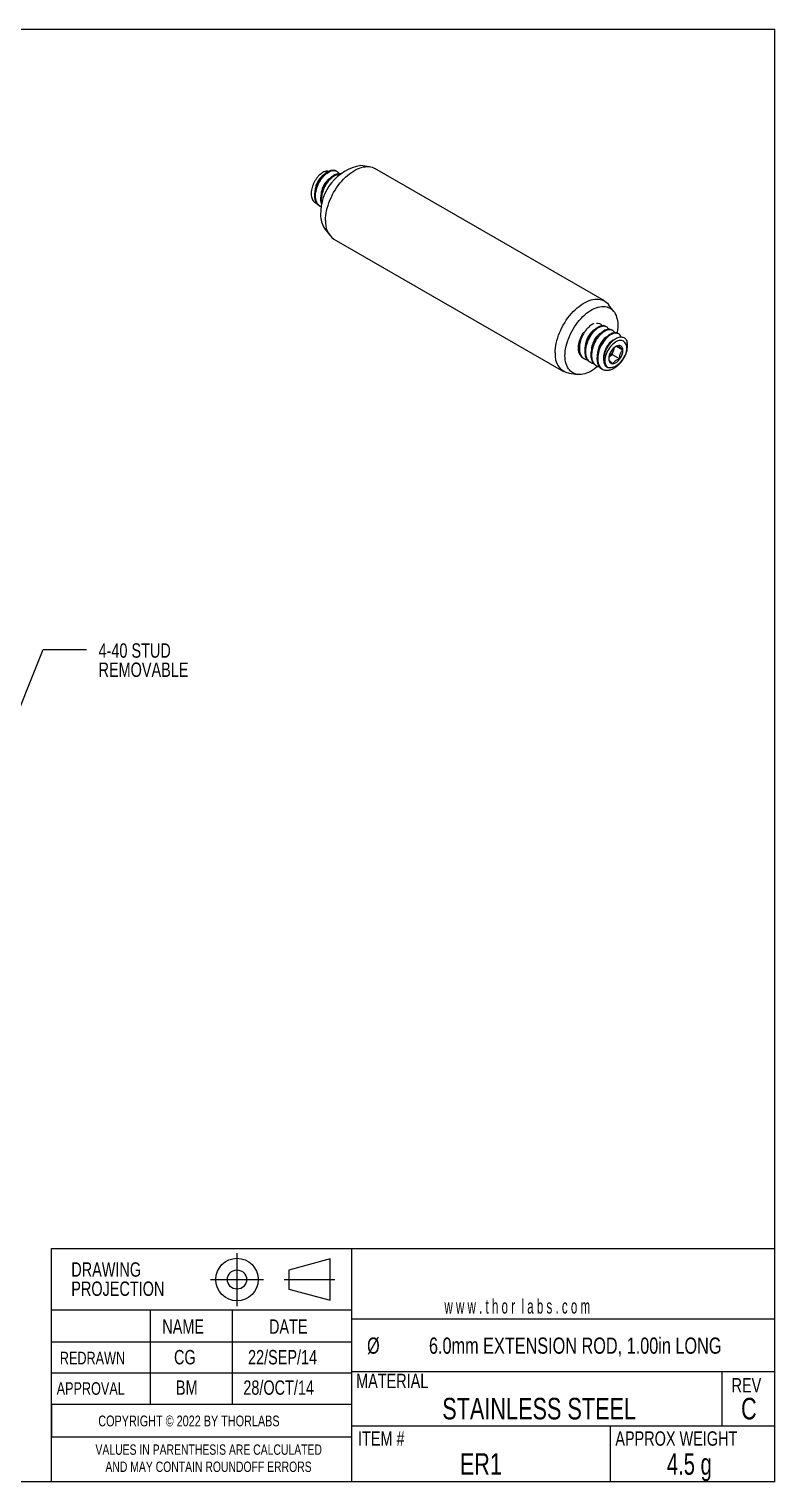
# Model space of a CAD drawing. Extents: x 0.1 to 10.9, y 0 to 8.5.
# Drawn here: x 6.63 to 10.94, y 0.04 to 8.45 of the extents above; entities that cross this region are included whole.
import ezdxf

# ---------------------------------------------------------------- set-up
doc = ezdxf.new("R2010")
doc.units = 0
doc.header["$PDSIZE"] = -1
doc.linetypes.add('SLD-CENTER', pattern=[0.75, 0.6, -0.05, 0.05, -0.05])
doc.linetypes.add('SLD-SOLID', pattern=[0])
doc.layers.get('0').update_dxf_attribs({"linetype": 'CONTINUOUS'})
doc.styles.add('SLDTEXTSTYLE0', font='TXT', dxfattribs={"width": 0.75})
doc.styles.add('SLDTEXTSTYLE1', font='TXT', dxfattribs={"width": 0.6})
doc.styles.add('SLDTEXTSTYLE2', font='TXT', dxfattribs={"width": 0.7})
doc.dimstyles.new('SLDDIMSTYLE3', dxfattribs={"dimtxt": 0.18, "dimasz": 0.125, "dimexe": 0, "dimexo": 0.0625, "dimgap": 0, "dimtad": 0, "dimtih": 1, "dimtoh": 1, "dimdec": 0, "dimrnd": 1e-09, "dimzin": 0, "dimtxsty": 'STANDARD', "dimsah": 1, "dimcen": 0.09, "dimazin": 3, "dimtfac": 0.125, "dimtdec": 0, "dimtofl": 0, "dimtmove": 0, "dimatfit": 3, "dimtolj": 1, "dimtzin": 0})

# ---------------------------------------------------------------- blocks, each defined once
blk = doc.blocks.new('THIRD_ANGLE_PROJECTION_BLO')
at = {"color": 7, "linetype": 'SLD-CENTER'}
for p, q in [((3.995, 0.938), (3.995, 0.554)), ((3.803, 0.746), (4.187, 0.746)), ((4.336, 0.746), (4.703, 0.746))]:
    blk.add_line(p, q, dxfattribs=at)
at = {"color": 7, "linetype": 'SLD-SOLID'}
for p, q in [((4.67, 0.896), (4.37, 0.815)), ((4.67, 0.596), (4.67, 0.896)), ((4.37, 0.815), (4.37, 0.676)), ((4.37, 0.676), (4.67, 0.596))]:
    blk.add_line(p, q, dxfattribs=at)
for radius in [0.154, 0.0696]:
    blk.add_circle((3.995, 0.746), radius, dxfattribs=at)
at = {"color": 7, "linetype": 'CONTINUOUS'}
blk.add_point((3.995, 0.746), dxfattribs=at)

msp = doc.modelspace()

# ---------------------------------------------------------------- linework, layer by layer
at = {"color": 7, "linetype": 'SLD-SOLID'}
for p, q in [((0.0622, 8.4506), (10.9445, 8.4506)), ((10.9445, 0.0356), (10.9445, 8.4506)), ((8.5971, 7.6534), (8.5473, 7.6597)), ((8.4077, 7.6272), (8.4033, 7.6298)), ((9.9576, 6.8757), (8.6283, 7.6431)), ((8.309, 7.4256), (8.3134, 7.423)), ((8.3374, 7.2961), (8.3678, 7.2561)), ((8.3923, 7.2343), (9.7216, 6.4669)), ((10.0125, 6.8139), (9.9821, 6.8539)), ((9.97, 6.7253), (9.9656, 6.7279)), ((10.0054, 6.7049), (10.0009, 6.7075)), ((10.0407, 6.6845), (10.0363, 6.6871)), ((9.9837, 6.5527), (10.0027, 6.5656)), ((10.0027, 6.5656), (10.0113, 6.5919)), ((10.0027, 6.5656), (10.0469, 6.5401)), ((10.0113, 6.5919), (10.0164, 6.6075)), ((10.0279, 6.6137), (10.0641, 6.5928)), ((9.8359, 6.5441), (9.8403, 6.5416)), ((9.8713, 6.5237), (9.8757, 6.5211)), ((9.9066, 6.5033), (9.911, 6.5007)), ((9.942, 6.4829), (9.9464, 6.4803)), ((9.9829, 6.5435), (9.9828, 6.5375)), ((9.7528, 6.4566), (9.8026, 6.4503)), ((10.9445, 1.3874), (10.9445, 1.9698)), ((6.7572, 0.2977), (6.7572, 1.3874)), ((6.7572, 1.3874), (8.4938, 1.3874)), ((8.4938, 1.3874), (8.4938, 0.0356)), ((8.4938, 1.3874), (10.9445, 1.3874)), ((6.7572, 0.4841), (6.7572, 1.0302)), ((6.7572, 0.0356), (6.7572, 1.0302)), ((8.4938, 1.0302), (6.7572, 1.0302)), ((7.3281, 1.0302), (7.3281, 0.4841)), ((7.8037, 1.0302), (7.8037, 0.4841)), ((8.4938, 0.98), (10.9445, 0.98)), ((8.4938, 0.846), (6.7572, 0.846)), ((8.4938, 0.6756), (10.9445, 0.6756)), ((10.6365, 0.6756), (10.6365, 0.3599)), ((8.4938, 0.6662), (6.7572, 0.6662)), ((8.4938, 0.4841), (6.7572, 0.4841)), ((6.7572, 0.4841), (6.7572, 0.2977)), ((8.4938, 0.3599), (10.9445, 0.3599)), ((9.9901, 0.3599), (9.9901, 0.0356)), ((6.7572, 0.2977), (8.4938, 0.2977)), ((10.9445, 0.0356), (0.0622, 0.0356))]:
    msp.add_line(p, q, dxfattribs=at)
at = {"color": 7, "linetype": 'SLD-SOLID', "flags": 128}
for points in [[(8.3434, 7.3424), (8.3438, 7.3561), (8.345, 7.3701), (8.347, 7.3845), (8.3498, 7.3992), (8.3534, 7.4141), (8.3578, 7.4291), (8.3629, 7.4441), (8.3687, 7.4591), (8.3753, 7.474), (8.3824, 7.4888), (8.3902, 7.5033), (8.3986, 7.5175), (8.4075, 7.5313), (8.4169, 7.5446), (8.4268, 7.5574), (8.4371, 7.5697), (8.4477, 7.5813), (8.4587, 7.5922), (8.4699, 7.6024), (8.4813, 7.6118), (8.4928, 7.6203), (8.5044, 7.6279), (8.5161, 7.6347), (8.5277, 7.6404), (8.5392, 7.6452), (8.5506, 7.649), (8.5618, 7.6518), (8.5728, 7.6535), (8.5834, 7.6541), (8.5937, 7.6538), (8.6036, 7.6523), (8.613, 7.6499), (8.6219, 7.6464), (8.6283, 7.6431)], [(9.6727, 6.575), (9.6732, 6.5886), (9.6744, 6.6027), (9.6764, 6.6171), (9.6792, 6.6318), (9.6828, 6.6467), (9.6872, 6.6617), (9.6923, 6.6767), (9.6981, 6.6917), (9.7046, 6.7066), (9.7118, 6.7214), (9.7196, 6.7359), (9.728, 6.75), (9.7369, 6.7638), (9.7463, 6.7772), (9.7562, 6.79), (9.7665, 6.8023), (9.7771, 6.8139), (9.7881, 6.8248), (9.7992, 6.835), (9.8106, 6.8443), (9.8222, 6.8529), (9.8338, 6.8605), (9.8454, 6.8672), (9.8571, 6.873), (9.8686, 6.8778), (9.88, 6.8816), (9.8912, 6.8843), (9.9021, 6.886), (9.9128, 6.8867), (9.9231, 6.8863), (9.9329, 6.8849), (9.9424, 6.8825), (9.9513, 6.879), (9.9597, 6.8744), (9.9675, 6.869), (9.9746, 6.8625), (9.9811, 6.8551), (9.9821, 6.8539)], [(9.7293, 6.5586), (9.7297, 6.5717), (9.7309, 6.5852), (9.733, 6.5991), (9.7358, 6.6132), (9.7394, 6.6274), (9.7438, 6.6418), (9.7489, 6.6562), (9.7547, 6.6706), (9.7612, 6.6848), (9.7683, 6.6988), (9.776, 6.7126), (9.7843, 6.726), (9.7932, 6.7389), (9.8025, 6.7514), (9.8122, 6.7633), (9.8223, 6.7746), (9.8327, 6.7853), (9.8434, 6.7951), (9.8543, 6.8042), (9.8653, 6.8125), (9.8765, 6.8198), (9.8876, 6.8263), (9.8988, 6.8318), (9.9098, 6.8363), (9.9207, 6.8397), (9.9314, 6.8422), (9.9418, 6.8436), (9.9519, 6.844), (9.9616, 6.8433), (9.9709, 6.8415), (9.9797, 6.8388), (9.9881, 6.835), (9.9958, 6.8302), (10.0029, 6.8244), (10.0094, 6.8176), (10.0152, 6.81), (10.0203, 6.8015), (10.0247, 6.7922), (10.0283, 6.782), (10.0311, 6.7712), (10.0332, 6.7597), (10.0344, 6.7476), (10.0348, 6.735), (10.0344, 6.7219), (10.0332, 6.7083), (10.0311, 6.6945), (10.0302, 6.6895)], [(9.9827, 6.7114), (9.9816, 6.7137), (9.9777, 6.7191), (9.9754, 6.7214), (9.973, 6.7234), (9.9704, 6.7251), (9.9676, 6.7266), (9.9652, 6.7276), (9.9624, 6.7284), (9.9591, 6.7291), (9.9552, 6.7296), (9.9531, 6.7296), (9.9508, 6.7295), (9.9485, 6.7294), (9.9462, 6.7291), (9.9439, 6.7286), (9.9415, 6.7281), (9.9373, 6.7268), (9.9307, 6.7242), (9.9265, 6.7222), (9.9217, 6.7194), (9.9163, 6.7159), (9.9104, 6.7114), (9.9009, 6.703), (9.8929, 6.6945), (9.8905, 6.6917), (9.8883, 6.689), (9.8862, 6.6864), (9.8843, 6.6839), (9.8825, 6.6815), (9.8809, 6.6792), (9.8727, 6.6665), (9.8665, 6.6552), (9.8646, 6.6511), (9.8628, 6.6474), (9.8614, 6.6439), (9.8601, 6.6408), (9.859, 6.6381), (9.8551, 6.6267), (9.8519, 6.6152), (9.8507, 6.6095), (9.8497, 6.6038), (9.8489, 6.5982), (9.8483, 6.5927), (9.8481, 6.5898), (9.848, 6.5867), (9.8479, 6.5834), (9.8479, 6.5798), (9.848, 6.576), (9.8483, 6.5721), (9.8492, 6.5641), (9.8503, 6.5586), (9.8512, 6.5553), (9.8514, 6.5544), (9.8515, 6.5542), (9.8515, 6.5541), (9.8515, 6.5541), (9.8515, 6.5541), (9.8515, 6.5541), (9.8515, 6.5541), (9.8515, 6.5541), (9.8515, 6.5541), (9.8534, 6.5484), (9.8566, 6.5414), (9.8597, 6.5363), (9.8637, 6.5311), (9.8688, 6.526), (9.8763, 6.5208), (9.8837, 6.5175), (9.8873, 6.5164), (9.8907, 6.5157), (9.8933, 6.5153)], [(10.0551, 6.6672), (10.0525, 6.6725), (10.0487, 6.6779), (10.044, 6.6823), (10.0387, 6.6856), (10.0351, 6.687), (10.0314, 6.688), (10.0267, 6.6887), (10.0219, 6.6887), (10.0174, 6.6883), (10.0126, 6.6874), (10.0096, 6.6865), (10.0061, 6.6853), (10.0015, 6.6835), (9.9974, 6.6814), (9.9926, 6.6787), (9.9873, 6.6752), (9.9814, 6.6709), (9.972, 6.6625), (9.964, 6.6541), (9.9576, 6.6464), (9.952, 6.639), (9.9458, 6.6296), (9.9407, 6.6209), (9.9375, 6.6148), (9.9334, 6.6063), (9.93, 6.5979), (9.926, 6.5865), (9.9228, 6.575), (9.9205, 6.5637), (9.9194, 6.5552), (9.9187, 6.5464), (9.9187, 6.5357), (9.9189, 6.5317), (9.9193, 6.5275), (9.9199, 6.5233), (9.9206, 6.5199), (9.9211, 6.5175), (9.9217, 6.515), (9.9243, 6.5072), (9.9282, 6.4991), (9.9316, 6.4937), (9.9362, 6.4883), (9.9413, 6.4838), (9.9484, 6.4793), (9.9544, 6.4767), (9.9581, 6.4756), (9.9633, 6.4745), (9.97, 6.474), (9.9766, 6.4743), (9.9834, 6.4752), (9.9856, 6.4757), (9.9879, 6.4762), (9.9891, 6.4766), (9.99, 6.4768), (9.9925, 6.4775), (9.9958, 6.4786), (10.0015, 6.4809), (10.0088, 6.4844), (10.0177, 6.4895), (10.0264, 6.4956), (10.033, 6.5009), (10.0391, 6.5062), (10.0471, 6.5143), (10.0539, 6.522), (10.06, 6.5297), (10.0663, 6.5387), (10.0728, 6.5491), (10.0791, 6.5609), (10.0791, 6.5609)], [(10.0851, 6.5836), (10.0864, 6.5926), (10.0868, 6.6013), (10.0864, 6.6095), (10.0852, 6.6172), (10.0832, 6.6241), (10.0803, 6.6302), (10.0767, 6.6355), (10.0724, 6.6398), (10.0675, 6.6432), (10.0619, 6.6455), (10.0559, 6.6467), (10.0494, 6.6469), (10.0426, 6.6459), (10.0355, 6.6439), (10.0282, 6.6409), (10.0209, 6.6368), (10.0136, 6.6318), (10.0065, 6.6258), (9.9996, 6.6191), (9.993, 6.6117), (9.9868, 6.6036), (9.9811, 6.595), (9.9759, 6.5861), (9.9714, 6.5768), (9.9676, 6.5674), (9.9645, 6.558), (9.9622, 6.5486), (9.9608, 6.5395), (9.9601, 6.5307), (9.9603, 6.5224), (9.9614, 6.5147), (9.9633, 6.5076), (9.9659, 6.5013), (9.9694, 6.4958), (9.9736, 6.4913)], [(9.919, 6.497), (9.9098, 6.4894), (9.8988, 6.4811), (9.8876, 6.4738), (9.8765, 6.4673), (9.8653, 6.4618), (9.8543, 6.4573), (9.8434, 6.4539), (9.8327, 6.4514), (9.8223, 6.45), (9.8122, 6.4496), (9.8025, 6.4503), (9.7932, 6.4521), (9.7843, 6.4548), (9.776, 6.4586), (9.7683, 6.4634), (9.7612, 6.4692), (9.7547, 6.4759), (9.7489, 6.4836), (9.7438, 6.4921), (9.7394, 6.5014), (9.7358, 6.5115), (9.733, 6.5224), (9.7309, 6.5339), (9.7297, 6.546), (9.7293, 6.5586)]]:
    msp.add_lwpolyline(points, dxfattribs=at)
at = {"color": 7, "linetype": 'SLD-SOLID'}
for centre, radius, start, end in [((8.5955, 7.3833), 0.2805, 99.88764, 181.69879), ((8.4437, 7.3688), 0.1287, 177.21784, 214.37323), ((8.4602, 7.3301), 0.1174, 174.01368, 234.67414), ((9.9168, 6.7071), 0.0393, 39.93875, 98.14681), ((9.9589, 6.5973), 0.154, 153.22683, 178.15368), ((9.7772, 6.5594), 0.1056, 171.51695, 256.61647), ((9.8661, 6.5986), 0.0613, 176.50889, 221.70057), ((10.0668, 6.5392), 0.0841, 142.6404, 181.14119), ((9.9349, 6.6164), 0.0803, 307.427, 342.22982), ((10.0507, 6.5594), 0.0593, 99.7068, 148.65115), ((9.9488, 6.6128), 0.0659, 341.51473, 353.91045), ((10.0406, 6.5943), 0.0235, 356.27756, 89.86836), ((9.9801, 6.5911), 0.0841, 322.6404, 1.14119), ((9.9608, 6.6158), 0.1305, 335.09417, 8.93874), ((10.0063, 6.536), 0.0235, 176.27756, 269.86836), ((9.9962, 6.571), 0.0593, 279.7068, 328.65115)]:
    msp.add_arc(centre, radius, start, end, dxfattribs=at)
for points, knots in [([(8.3597, 7.6264), (8.3579, 7.6268), (8.3532, 7.6279), (8.3444, 7.6268), (8.3338, 7.6232), (8.3228, 7.6171), (8.3118, 7.6087), (8.3012, 7.5983), (8.2912, 7.586), (8.282, 7.5721), (8.274, 7.5567), (8.2676, 7.5407), (8.263, 7.5244), (8.2604, 7.5085), (8.2598, 7.4931), (8.2615, 7.4788), (8.2653, 7.466), (8.2714, 7.4552), (8.2795, 7.4469), (8.2869, 7.442), (8.292, 7.4407), (8.2933, 7.4404)], [0, 0, 0, 0, 0.033352, 0.084539, 0.136235, 0.189604, 0.241331, 0.294557, 0.347559, 0.40218, 0.457376, 0.514358, 0.569581, 0.626404, 0.682741, 0.740782, 0.79948, 0.860077, 0.918795, 0.979216, 1, 1, 1, 1]), ([(8.309, 7.4256), (8.3089, 7.4257), (8.3074, 7.4264), (8.3048, 7.4283), (8.3009, 7.4313), (8.2973, 7.4351), (8.2939, 7.4393), (8.291, 7.4439), (8.2889, 7.4481), (8.2872, 7.4521), (8.2857, 7.4561), (8.2843, 7.4607), (8.2831, 7.466), (8.2821, 7.4718), (8.2814, 7.4785), (8.281, 7.4876), (8.2816, 7.4984), (8.2832, 7.5102), (8.2854, 7.5205), (8.2881, 7.5305), (8.2915, 7.5403), (8.2951, 7.5491), (8.2988, 7.5571), (8.3026, 7.5647), (8.3076, 7.5735), (8.3135, 7.5828), (8.3205, 7.5922), (8.3272, 7.6002), (8.3337, 7.607), (8.3404, 7.6132), (8.3462, 7.6179), (8.3511, 7.6213), (8.3544, 7.6234), (8.3576, 7.6253), (8.3604, 7.6268), (8.3628, 7.628), (8.3666, 7.6297), (8.3723, 7.6319), (8.3791, 7.6335), (8.3855, 7.6341), (8.3913, 7.6339), (8.3972, 7.6326), (8.4013, 7.6312), (8.4032, 7.6298), (8.4033, 7.6298)], [0, 0, 0, 0, 0.001278, 0.021938, 0.042788, 0.067182, 0.090826, 0.112673, 0.134519, 0.148399, 0.164118, 0.184361, 0.202513, 0.22321, 0.246451, 0.271774, 0.313567, 0.349712, 0.380206, 0.407513, 0.440254, 0.469015, 0.488532, 0.515197, 0.541086, 0.575633, 0.610181, 0.644732, 0.670872, 0.698413, 0.733565, 0.746981, 0.761244, 0.776353, 0.78859, 0.797565, 0.807038, 0.838427, 0.874284, 0.90068, 0.931177, 0.961017, 0.998621, 1, 1, 1, 1]), ([(8.2841, 7.5142), (8.2843, 7.5173), (8.2848, 7.5239), (8.2868, 7.5342), (8.2898, 7.5449), (8.2937, 7.5554), (8.2985, 7.5658), (8.3042, 7.5758), (8.3105, 7.5852), (8.3173, 7.5936), (8.3244, 7.6008), (8.3311, 7.6064), (8.3353, 7.609), (8.3371, 7.6101)], [0, 0, 0, 0, 0.0833652, 0.1775321, 0.2692421, 0.3603579, 0.4540623, 0.5495561, 0.645896, 0.7420864, 0.837141, 0.9301429, 1, 1, 1, 1]), ([(8.32, 7.4203), (8.3187, 7.4207), (8.3134, 7.4222), (8.3054, 7.4283), (8.2966, 7.4384), (8.2902, 7.4517), (8.2862, 7.4678), (8.2851, 7.4861), (8.2869, 7.5056), (8.2915, 7.5254), (8.2962, 7.5385), (8.3013, 7.5507), (8.3069, 7.5624), (8.3167, 7.5788), (8.3279, 7.5937), (8.3399, 7.6066), (8.3522, 7.6169), (8.3647, 7.6245), (8.3772, 7.6298), (8.3897, 7.632), (8.4014, 7.6307), (8.411, 7.6256), (8.4174, 7.6197), (8.4196, 7.6147), (8.4201, 7.6135)], [0, 0, 0, 0, 0.014785, 0.065009, 0.116898, 0.16883, 0.222452, 0.27684, 0.330988, 0.384022, 0.435346, 0.436194, 0.483688, 0.532288, 0.58129, 0.629955, 0.677572, 0.723804, 0.771061, 0.824402, 0.878283, 0.931721, 0.983782, 1, 1, 1, 1]), ([(8.3223, 7.4323), (8.3215, 7.4346), (8.3199, 7.4388), (8.3182, 7.4466), (8.3169, 7.4553), (8.3164, 7.4656), (8.3168, 7.4753), (8.3177, 7.4836), (8.3188, 7.4906), (8.3203, 7.498), (8.3222, 7.5057), (8.3246, 7.5134), (8.3272, 7.5207), (8.3297, 7.5268), (8.3321, 7.5324), (8.3353, 7.5391), (8.3404, 7.5488), (8.347, 7.5596), (8.3539, 7.5693), (8.36, 7.5768), (8.3664, 7.5839), (8.3728, 7.5902), (8.3789, 7.5953), (8.3841, 7.5993), (8.3889, 7.6025), (8.3937, 7.6053), (8.3983, 7.6077), (8.4033, 7.6098), (8.4082, 7.6115), (8.4128, 7.6127), (8.4166, 7.6133), (8.4201, 7.6136), (8.4236, 7.6136), (8.4269, 7.6133), (8.4293, 7.613), (8.4304, 7.6126), (8.4306, 7.6126)], [0, 0, 0, 0, 0.0349468, 0.0657588, 0.1077487, 0.1508665, 0.1939857, 0.2227404, 0.2475388, 0.2745174, 0.3061708, 0.3345782, 0.3618207, 0.3890611, 0.4052758, 0.4264907, 0.4681161, 0.5215027, 0.5621134, 0.5982464, 0.6307113, 0.6725189, 0.7060751, 0.7297062, 0.7569901, 0.7842708, 0.8060346, 0.8322645, 0.8662822, 0.8891919, 0.9107414, 0.9322918, 0.9538429, 0.9753948, 0.9969475, 1, 1, 1, 1]), ([(8.3196, 7.4943), (8.3197, 7.4969), (8.3201, 7.503), (8.3219, 7.5129), (8.3248, 7.5236), (8.3287, 7.5341), (8.3334, 7.5444), (8.339, 7.5545), (8.3452, 7.5639), (8.352, 7.5725), (8.3591, 7.5798), (8.366, 7.5857), (8.3705, 7.5885), (8.3725, 7.5897)], [0, 0, 0, 0, 0.070256, 0.165079, 0.257505, 0.348899, 0.442875, 0.538728, 0.63552, 0.732251, 0.827927, 0.921618, 1, 1, 1, 1]), ([(8.3242, 7.439), (8.3234, 7.4418), (8.3212, 7.45), (8.3206, 7.4657), (8.3223, 7.4852), (8.3268, 7.505), (8.3316, 7.5181), (8.3367, 7.5303), (8.3422, 7.542), (8.3521, 7.5584), (8.3632, 7.5733), (8.3753, 7.5862), (8.3876, 7.5965), (8.4, 7.6042), (8.4125, 7.6092), (8.4222, 7.6115), (8.4271, 7.6108), (8.4282, 7.6106)], [0, 0, 0, 0, 0.044401, 0.128547, 0.212319, 0.29437, 0.373774, 0.375087, 0.448566, 0.523756, 0.599569, 0.674859, 0.748529, 0.820056, 0.893167, 0.975693, 1, 1, 1, 1]), ([(9.895, 6.7445), (9.8945, 6.7443), (9.8929, 6.7435), (9.89, 6.742), (9.8864, 6.7399), (9.8803, 6.736), (9.8723, 6.7298), (9.8642, 6.7221), (9.8586, 6.7161), (9.855, 6.712), (9.8523, 6.7086), (9.85, 6.7057), (9.8477, 6.7026), (9.845, 6.699), (9.8421, 6.6947), (9.8382, 6.6885), (9.8333, 6.68), (9.828, 6.6693), (9.8233, 6.6581), (9.8202, 6.6489), (9.8182, 6.642), (9.817, 6.6375), (9.816, 6.6329), (9.815, 6.6283), (9.8141, 6.6226), (9.8131, 6.6152), (9.8126, 6.6082), (9.8125, 6.6026), (9.8125, 6.5989), (9.8127, 6.595), (9.813, 6.5911), (9.8135, 6.587), (9.8143, 6.5818), (9.8158, 6.5753), (9.8179, 6.5689), (9.8203, 6.5637), (9.8224, 6.5596), (9.825, 6.5556), (9.8292, 6.5503), (9.8349, 6.5448), (9.8411, 6.541), (9.8454, 6.539), (9.8479, 6.5381), (9.8502, 6.5373), (9.8523, 6.5367), (9.8546, 6.5362), (9.8565, 6.5359), (9.8577, 6.5357), (9.8579, 6.5357)], [0, 0, 0, 0, 0.00748, 0.02454, 0.042312, 0.060795, 0.115499, 0.159652, 0.183227, 0.202105, 0.216284, 0.227046, 0.239876, 0.254774, 0.271739, 0.290771, 0.326846, 0.36617, 0.40517, 0.444173, 0.459782, 0.475391, 0.491001, 0.506611, 0.522221, 0.550008, 0.584489, 0.597475, 0.611206, 0.625682, 0.640902, 0.656866, 0.673575, 0.704291, 0.740111, 0.759942, 0.78105, 0.803436, 0.827098, 0.878309, 0.92123, 0.936081, 0.949603, 0.961795, 0.972659, 0.982194, 0.997036, 1, 1, 1, 1]), ([(9.9655, 6.7278), (9.9626, 6.7292), (9.9564, 6.7321), (9.945, 6.7325), (9.932, 6.7297), (9.9182, 6.7231), (9.9041, 6.713), (9.8904, 6.6998), (9.8779, 6.6843), (9.8703, 6.6727), (9.8638, 6.6613), (9.858, 6.6498), (9.8511, 6.6318), (9.8462, 6.6135), (9.8436, 6.5956), (9.8432, 6.5789), (9.845, 6.5636), (9.8491, 6.5494), (9.856, 6.5369), (9.8637, 6.5281), (9.8696, 6.5251), (9.8715, 6.5241)], [0, 0, 0, 0, 0.0532357, 0.1118588, 0.1705293, 0.2311101, 0.2925564, 0.3537301, 0.4136464, 0.4716304, 0.4725892, 0.5262463, 0.581153, 0.636514, 0.6914936, 0.74529, 0.7975217, 0.8509103, 0.9111739, 0.9720465, 1, 1, 1, 1]), ([(9.8369, 6.6955), (9.8351, 6.6928), (9.8332, 6.6901), (9.8285, 6.6817), (9.8226, 6.6702), (9.8158, 6.6522), (9.8109, 6.6339), (9.8082, 6.616), (9.8079, 6.5993), (9.8096, 6.584), (9.8137, 6.5698), (9.8207, 6.5573), (9.8284, 6.5485), (9.8343, 6.5455), (9.8362, 6.5445)], [0, 0, 0, 0, 0.0502137, 0.0519372, 0.14839, 0.2470892, 0.3466051, 0.4454353, 0.5421386, 0.6360292, 0.7319994, 0.8403281, 0.9497513, 1, 1, 1, 1]), ([(9.9001, 6.7086), (9.899, 6.708), (9.8944, 6.7057), (9.8866, 6.699), (9.8774, 6.6892), (9.8692, 6.6784), (9.8615, 6.6659), (9.8549, 6.6518), (9.8499, 6.6362), (9.8471, 6.6233), (9.8468, 6.6161), (9.8467, 6.614)], [0, 0, 0, 0, 0.044063, 0.181343, 0.302154, 0.420093, 0.534917, 0.667998, 0.804341, 0.941196, 1, 1, 1, 1]), ([(10.0009, 6.7074), (9.998, 6.7088), (9.9918, 6.7117), (9.9803, 6.7121), (9.9674, 6.7093), (9.9536, 6.7027), (9.9395, 6.6926), (9.9258, 6.6794), (9.9132, 6.6639), (9.9057, 6.6523), (9.8992, 6.6409), (9.8934, 6.6294), (9.8865, 6.6114), (9.8816, 6.5931), (9.8789, 6.5752), (9.8786, 6.5585), (9.8803, 6.5432), (9.8844, 6.529), (9.8914, 6.5165), (9.8991, 6.5077), (9.905, 6.5047), (9.9069, 6.5037)], [0, 0, 0, 0, 0.053236, 0.111859, 0.170529, 0.23111, 0.292556, 0.35373, 0.413646, 0.47163, 0.472589, 0.526246, 0.581153, 0.636514, 0.691494, 0.74529, 0.797522, 0.85091, 0.911174, 0.972046, 1, 1, 1, 1]), ([(9.9355, 6.6882), (9.9344, 6.6876), (9.9298, 6.6853), (9.922, 6.6786), (9.9127, 6.6688), (9.9045, 6.658), (9.8969, 6.6455), (9.8902, 6.6314), (9.8852, 6.6158), (9.8824, 6.6029), (9.8822, 6.5957), (9.8821, 6.5936)], [0, 0, 0, 0, 0.044063, 0.181343, 0.302154, 0.420093, 0.534917, 0.667998, 0.804341, 0.941196, 1, 1, 1, 1]), ([(10.0182, 6.691), (10.0168, 6.6933), (10.014, 6.6982), (10.0084, 6.7033), (10.0023, 6.7068), (9.9973, 6.7083), (9.9937, 6.7089), (9.9915, 6.7091), (9.989, 6.7092), (9.986, 6.7092), (9.981, 6.7087), (9.9748, 6.7073), (9.9678, 6.7047), (9.961, 6.7014), (9.9538, 6.6971), (9.9459, 6.6913), (9.939, 6.6852), (9.9332, 6.6795), (9.9285, 6.6744), (9.9238, 6.6688), (9.919, 6.6627), (9.9144, 6.6562), (9.9102, 6.6497), (9.9068, 6.644), (9.9039, 6.6387), (9.9005, 6.6321), (9.8959, 6.6221), (9.8915, 6.6102), (9.8881, 6.5986), (9.886, 6.589), (9.8844, 6.5793), (9.8834, 6.57), (9.8832, 6.5618), (9.8833, 6.555), (9.8838, 6.5489), (9.8846, 6.5431), (9.8857, 6.5377), (9.8873, 6.532), (9.8893, 6.5266), (9.8915, 6.5218), (9.8936, 6.518), (9.8959, 6.5146), (9.8984, 6.5113), (9.9011, 6.5084), (9.904, 6.5057), (9.907, 6.5033), (9.9109, 6.5007), (9.916, 6.498), (9.9221, 6.4961), (9.9264, 6.4951), (9.9285, 6.4949), (9.9286, 6.4949)], [0, 0, 0, 0, 0.033811, 0.071309, 0.103444, 0.131624, 0.141791, 0.151325, 0.160224, 0.174274, 0.188541, 0.220359, 0.246704, 0.267573, 0.296013, 0.325217, 0.354421, 0.373897, 0.390693, 0.408966, 0.430405, 0.449645, 0.468097, 0.486547, 0.497529, 0.511898, 0.540091, 0.57625, 0.603756, 0.628229, 0.650218, 0.678534, 0.701262, 0.717267, 0.735747, 0.754224, 0.768965, 0.786731, 0.809771, 0.825288, 0.839883, 0.85448, 0.869076, 0.883673, 0.898271, 0.912869, 0.926785, 0.950995, 0.978364, 0.99837, 1, 1, 1, 1]), ([(10.0362, 6.687), (10.0333, 6.6884), (10.0272, 6.6913), (10.0157, 6.6917), (10.0027, 6.6889), (9.9889, 6.6823), (9.9748, 6.6722), (9.9611, 6.659), (9.9486, 6.6435), (9.941, 6.6319), (9.9345, 6.6205), (9.9287, 6.609), (9.9218, 6.591), (9.9169, 6.5726), (9.9143, 6.5548), (9.9139, 6.538), (9.9157, 6.5228), (9.9198, 6.5085), (9.9268, 6.4961), (9.9344, 6.4873), (9.9404, 6.4843), (9.9422, 6.4833)], [0, 0, 0, 0, 0.053236, 0.111859, 0.170529, 0.23111, 0.292556, 0.35373, 0.413646, 0.47163, 0.472589, 0.526246, 0.581153, 0.636514, 0.691494, 0.74529, 0.797522, 0.85091, 0.911174, 0.972046, 1, 1, 1, 1]), ([(9.9709, 6.6678), (9.9697, 6.6672), (9.9651, 6.6648), (9.9574, 6.6582), (9.9481, 6.6484), (9.9399, 6.6375), (9.9322, 6.6251), (9.9256, 6.6109), (9.9206, 6.5954), (9.9178, 6.5825), (9.9175, 6.5753), (9.9174, 6.5732)], [0, 0, 0, 0, 0.044063, 0.181343, 0.302154, 0.420093, 0.534917, 0.667998, 0.804341, 0.941196, 1, 1, 1, 1]), ([(10.0136, 6.6513), (10.0135, 6.6512), (10.01, 6.6503), (10.0028, 6.6458), (9.9927, 6.6379), (9.9834, 6.628), (9.9752, 6.6171), (9.9676, 6.6047), (9.961, 6.5905), (9.9558, 6.5749), (9.9528, 6.5592), (9.952, 6.5444), (9.953, 6.5321), (9.9551, 6.5257), (9.956, 6.5231)], [0, 0, 0, 0, 0.004046, 0.101742, 0.200294, 0.287024, 0.371693, 0.454125, 0.549664, 0.647544, 0.745792, 0.84239, 0.935672, 1, 1, 1, 1]), ([(9.9736, 6.4913), (9.9732, 6.4915), (9.9702, 6.4936), (9.9652, 6.4986), (9.9598, 6.5077), (9.9562, 6.5189), (9.9546, 6.5318), (9.9549, 6.5459), (9.9571, 6.5608), (9.9612, 6.5763), (9.9673, 6.5919), (9.9752, 6.6073), (9.9846, 6.6217), (9.9952, 6.6348), (10.0064, 6.646), (10.0183, 6.6553), (10.0305, 6.6623), (10.0426, 6.6665), (10.0541, 6.6678), (10.0647, 6.6663), (10.0738, 6.662), (10.0813, 6.655), (10.0866, 6.6463), (10.0887, 6.6392), (10.0897, 6.6361)], [0, 0, 0, 0, 0.00585, 0.048338, 0.092137, 0.136371, 0.182037, 0.226297, 0.271841, 0.317193, 0.36393, 0.411159, 0.459917, 0.507169, 0.555791, 0.603996, 0.65366, 0.703885, 0.755735, 0.805978, 0.857678, 0.907924, 0.959628, 1, 1, 1, 1]), ([(9.8123, 6.6441), (9.8121, 6.643), (9.8114, 6.6397), (9.8114, 6.6365), (9.8114, 6.6344)], [0, 0, 0, 0, 0.320258, 1, 1, 1, 1]), ([(10.0407, 6.6178), (10.0366, 6.6167), (10.0297, 6.6149), (10.0239, 6.6119), (10.0215, 6.6107)], [0, 0, 0, 0, 0.600687, 1, 1, 1, 1]), ([(10.0641, 6.5928), (10.062, 6.5945), (10.0577, 6.5982), (10.0518, 6.6035), (10.0469, 6.6084), (10.0436, 6.6123), (10.0414, 6.6155), (10.041, 6.617), (10.0407, 6.6178)], [0, 0, 0, 0, 0.155636, 0.324886, 0.493764, 0.656484, 0.819509, 1, 1, 1, 1]), ([(10.0469, 6.5401), (10.0468, 6.5444), (10.0466, 6.5533), (10.0484, 6.565), (10.0518, 6.5748), (10.0567, 6.584), (10.0613, 6.5895), (10.0641, 6.5928)], [0, 0, 0, 0, 0.2161657, 0.4397201, 0.59338, 0.7521759, 1, 1, 1, 1]), ([(10.0851, 6.5836), (10.0842, 6.5809), (10.0825, 6.5756), (10.0785, 6.5657), (10.0726, 6.5538), (10.0669, 6.5453), (10.064, 6.541)], [0, 0, 0, 0, 0.180393, 0.362681, 0.676146, 1, 1, 1, 1]), ([(10.0791, 6.5609), (10.0805, 6.5646), (10.0828, 6.5709), (10.0846, 6.5784), (10.0849, 6.5818), (10.0851, 6.5836)], [0, 0, 0, 0, 0.419468, 0.707703, 1, 1, 1, 1]), ([(10.0051, 6.4913), (10.0019, 6.4903), (9.9955, 6.4882), (9.9871, 6.4878), (9.9797, 6.4887), (9.9756, 6.4904), (9.9736, 6.4913)], [0, 0, 0, 0, 0.271077, 0.5498, 0.773064, 1, 1, 1, 1]), ([(9.9828, 6.5375), (9.9831, 6.5367), (9.9835, 6.5352), (9.9857, 6.532), (9.989, 6.5281), (9.9939, 6.5232), (9.9998, 6.5179), (10.0041, 6.5142), (10.0062, 6.5125)], [0, 0, 0, 0, 0.180491, 0.343516, 0.506236, 0.675114, 0.844364, 1, 1, 1, 1]), ([(10.064, 6.541), (10.0608, 6.536), (10.0552, 6.5272), (10.0457, 6.5161), (10.0364, 6.5072), (10.0267, 6.5001), (10.0161, 6.4942), (10.009, 6.4924), (10.0051, 6.4913)], [0, 0, 0, 0, 0.195981, 0.34921, 0.50244, 0.655669, 0.808898, 1, 1, 1, 1]), ([(10.0062, 6.5125), (10.0077, 6.5151), (10.0108, 6.5204), (10.0174, 6.5271), (10.0252, 6.5322), (10.0346, 6.5366), (10.0422, 6.5388), (10.0469, 6.5401)], [0, 0, 0, 0, 0.216166, 0.43972, 0.59338, 0.752176, 1, 1, 1, 1])]:
    msp.add_open_spline(points, degree=3, knots=knots, dxfattribs=at)

# ---------------------------------------------------------------- block references
at = {"color": 7, "linetype": 'CONTINUOUS', "xscale": 0.8, "yscale": 0.8, "zscale": 0.8}
msp.add_blockref('THIRD_ANGLE_PROJECTION_BLO', (4.6349, 0.6109), dxfattribs=at)

# ---------------------------------------------------------------- texts
at = {"color": 8, "linetype": 'CONTINUOUS', "char_height": 0.08333, "attachment_point": 1, "style": 'SLDTEXTSTYLE0'}
for s, insert in [('4-40 STUD', (7.0297, 4.8927)), ('REMOVABLE', (7.0297, 4.7816))]:
    msp.add_mtext(s, dxfattribs=dict(at, insert=insert))
at = {"color": 7, "linetype": 'CONTINUOUS'}
for s, insert, char_height, attachment_point, style in [('DRAWING', (6.872, 1.3076), 0.08333, 1, 'SLDTEXTSTYLE0'), ('PROJECTION', (6.872, 1.1965), 0.08333, 1, 'SLDTEXTSTYLE0'), ('w w w . t h o r  l a b s . c o m', (9.0316, 1.0943), 0.083333, 1, 'SLDTEXTSTYLE1'), ('NAME', (7.3987, 0.9772), 0.08333, 1, 'SLDTEXTSTYLE0'), ('DATE', (8.0163, 0.9772), 0.08333, 1, 'SLDTEXTSTYLE0'), ('%%c', (8.6203, 0.8719), 0.09375, 2, 'SLDTEXTSTYLE0'), ('6.0mm EXTENSION ROD, 1.00in LONG', (9.7886, 0.8719), 0.09375, 2, 'SLDTEXTSTYLE0'), ('REDRAWN', (6.8056, 0.7895), 0.07292, 1, 'SLDTEXTSTYLE0'), ('CG', (7.4666, 0.7999), 0.08333, 1, 'SLDTEXTSTYLE0'), ('22/SEP/14', (7.8949, 0.7999), 0.08333, 1, 'SLDTEXTSTYLE0'), ('APPROVAL', (6.7872, 0.6133), 0.07292, 1, 'SLDTEXTSTYLE0'), ('BM', (7.4775, 0.6237), 0.08333, 1, 'SLDTEXTSTYLE0'), ('28/OCT/14', (7.8676, 0.6237), 0.08333, 1, 'SLDTEXTSTYLE0'), ('MATERIAL', (8.5205, 0.6624), 0.08333, 1, 'SLDTEXTSTYLE0'), ('REV', (10.6936, 0.6373), 0.08333, 1, 'SLDTEXTSTYLE0'), ('STAINLESS STEEL', (9.5798, 0.5227), 0.125, 2, 'SLDTEXTSTYLE0'), ('C', (10.7937, 0.5227), 0.125, 2, 'SLDTEXTSTYLE0'), ('COPYRIGHT © 2022 BY THORLABS', (7.0281, 0.42), 0.0625, 1, 'SLDTEXTSTYLE0'), ('VALUES IN PARENTHESIS ARE CALCULATED', (7.6673, 0.2528), 0.06, 2, 'SLDTEXTSTYLE0'), ('ITEM #', (8.5315, 0.3287), 0.08333, 1, 'SLDTEXTSTYLE0'), ('APPROX WEIGHT', (10.0209, 0.3287), 0.083333, 1, 'SLDTEXTSTYLE0'), ('ER1', (9.2423, 0.202), 0.125, 2, 'SLDTEXTSTYLE0'), ('4.5 g', (10.449, 0.202), 0.125, 2, 'SLDTEXTSTYLE2'), ('AND MAY CONTAIN ROUNDOFF ERRORS', (7.6662, 0.1534), 0.06, 2, 'SLDTEXTSTYLE0')]:
    msp.add_mtext(s, dxfattribs=dict(at, insert=insert, char_height=char_height, attachment_point=attachment_point, style=style))

# ---------------------------------------------------------------- leaders
at = {"color": 8, "linetype": 'CONTINUOUS'}
msp.add_leader([(6.4987, 4.3291), (6.7096, 4.8573), (6.9596, 4.8573)], dimstyle='SLDDIMSTYLE3', dxfattribs=at)

doc.saveas('drawing.dxf')
